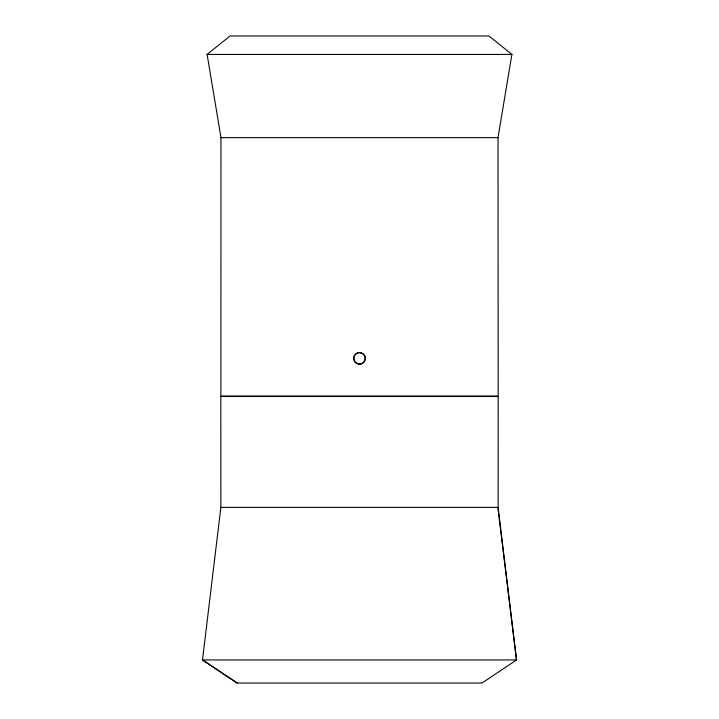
<?xml version="1.0" encoding="UTF-8"?>
<svg xmlns="http://www.w3.org/2000/svg" width="719" height="719" viewBox="0 0 719 719"><rect width="100%" height="100%" fill="white"/><g stroke="black" fill="none" stroke-linecap="round" stroke-linejoin="round"><path stroke-width="1.08" d="M498.132 507.407L498.168 396.502L220.832 396.502L220.868 507.407L202.488 659.943L237.045 683.05L481.991 683.05L516.512 659.943L498.132 507.407L220.832 507.407M206.973 54.437L512.027 54.437M220.832 137.635L498.168 137.635M202.345 659.943L516.655 659.943M202.488 659.943L237.333 683.05M497.845 507.407L498.384 511.865M498.662 514.085L516.512 659.943M220.976 137.635L220.877 396.034L498.168 396.034L498.024 137.635L511.892 54.437L488.92 35.95L230.08 35.95L207.108 54.437L220.976 137.635M356.615 363.374A5.779 5.77 0 0 0 365.279 358.377A5.779 5.77 0 0 0 356.615 353.38A5.779 5.77 0 0 0 356.615 363.374M364.497 361.262A5.779 5.77 -90 0 0 359.5 352.598A5.779 5.77 -90 0 0 354.503 361.262A5.779 5.77 -90 0 0 364.497 361.262"/></g></svg>
